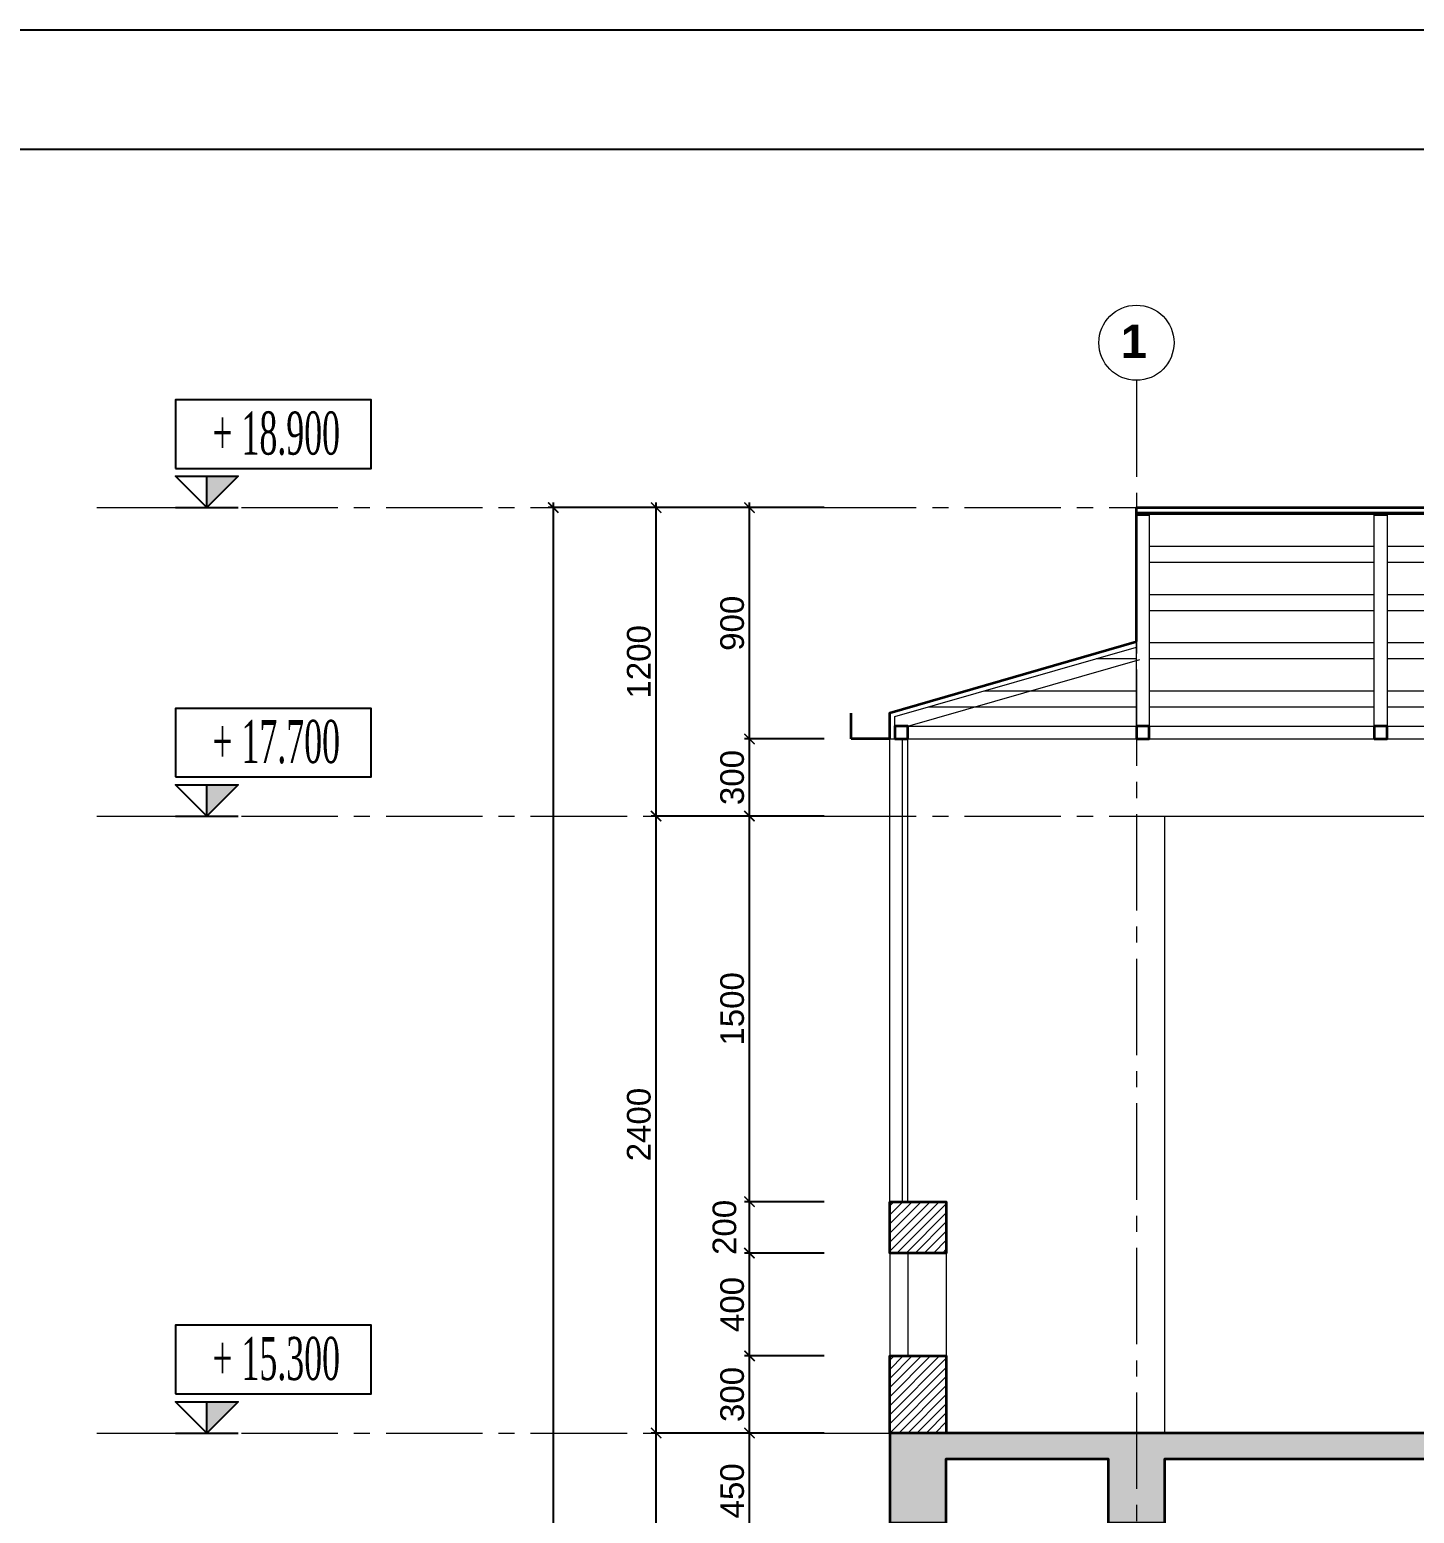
# Model space of a CAD drawing. Header units: millimetres. Extents: x 522695 to 636011, y 461124 to 505319.
# Drawn here: x 619213 to 624598, y 490066 to 495838 of the extents above; entities that cross this region are included whole.
import ezdxf
from ezdxf.enums import TextEntityAlignment as Align

# ---------------------------------------------------------------- set-up
doc = ezdxf.new("R2010")
doc.units = ezdxf.units.MM
doc.header["$LTSCALE"] = 500
doc.header["$MEASUREMENT"] = 0
doc.linetypes.add('CENTER2', pattern=[1.125, 0.75, -0.125, 0.125, -0.125])
doc.layers.get('0').update_dxf_attribs({"linetype": 'CONTINUOUS'})
doc.layers.get('DEFPOINTS').update_dxf_attribs({"color": 250, "linetype": 'CONTINUOUS'})
for name, color, linetype, lineweight in [('DH_CAT', 3, 'CONTINUOUS', 35), ('DH_HATCH', 250, 'CONTINUOUS', 5), ('DH_KTHUOC', 8, 'CONTINUOUS', 5), ('DH_NETMANH', 9, 'CONTINUOUS', 5), ('DH_NOITHAT', 252, 'CONTINUOUS', 9), ('DH_TEXT', 4, 'CONTINUOUS', 13), ('DH_THAY', 4, 'CONTINUOUS', 13), ('DH_TRUC', 251, 'CENTER2', 5), ('TEXT', 3, 'CONTINUOUS', 25)]:
    doc.layers.add(name, color=color, linetype=linetype, lineweight=lineweight)
doc.layers.add('E_Thay', color=33, linetype='CONTINUOUS')
doc.layers.add('IN', color=5, linetype='CONTINUOUS')
doc.styles.add('DH_ARIAL_B', font='arialbd.ttf')
doc.styles.add('DH_KITHUOC', font='arial.ttf')
doc.styles.add('ROMANSssss', font='vntimeh.shx', dxfattribs={"width": 0.55})
doc.dimstyles.new('DH_100s', dxfattribs={"dimtxt": 230, "dimasz": 100, "dimexe": 50, "dimexo": 0, "dimgap": 50, "dimtad": 1, "dimdec": 0, "dimzin": 0, "dimdsep": 46, "dimtxsty": 'DH_KITHUOC', "dimblk1": 'ARCHTICK', "dimblk2": 'ARCHTICK', "dimsah": 1, "dimcen": 90, "dimdle": 50, "dimclrd": 8, "dimclre": 8, "dimclrt": 4, "dimadec": 0, "dimazin": 0, "dimtfac": 100, "dimtdec": 0, "dimtofl": 0, "dimtmove": 2, "dimatfit": 3, "dimldrblk": 'ARCHTICK', "dimfxl": 1, "dimtolj": 2, "dimtzin": 0, "dimarcsym": 0})

# ---------------------------------------------------------------- blocks, each defined once
blk = doc.blocks.new('KHUNGTEN_A3')
at = {"color": 3}
blk.add_lwpolyline([(0, 14850), (21000, 14850), (21000, 0), (0, 0)], close=True, dxfattribs=at)
blk.add_lwpolyline([(379.8, 14704), (20854, 14704), (20854, 146), (379.8, 146)], close=True)
blk = doc.blocks.new('CosSan')
at = {"lineweight": 25}
blk.add_hatch(color=8, dxfattribs=at).paths.add_polyline_path([(159.9, 159.9), (0, 159.9), (0, 0)])
at = {"color": 8, "lineweight": 25}
for p, q in [((0, 0), (0, 159.9)), ((-159.9, 0), (159.9, 0))]:
    blk.add_line(p, q, dxfattribs=at)
blk.add_lwpolyline([(0, 0), (-159.9, 159.9), (159.9, 159.9)], close=True, dxfattribs=at)
at = {"layer": 'E_Thay', "color": 8, "lineweight": 25}
blk.add_line((-159.9, 159.9), (159.9, 159.9), dxfattribs=at)
at = {"color": 8}
blk.add_wipeout([(-161, 550), (-161, 200.4), (838.7, 200.4), (838.7, 550)], dxfattribs=at).dxf.layer = 'E_Thay'
at = {"color": 8, "lineweight": 25}
blk.add_lwpolyline([(-161, 200.4), (838.7, 200.4), (838.7, 550), (-161, 550)], close=True, dxfattribs=at)
at = {"style": 'ROMANSssss', "width": 0.55}
blk.add_attdef('%%P0,000', text='', height=220, dxfattribs=at).set_placement((353.3, 270.7), align=Align.CENTER)
blk = doc.blocks.new('_ARCHTICK')
at = {"color": 0, "linetype": 'ByBlock', "const_width": 0.15}
blk.add_lwpolyline([(-0.5, -0.5), (0.5, 0.5)], dxfattribs=at)
blk = doc.blocks.new('*D740')
at = {"layer": 'DEFPOINTS', "color": 0, "transparency": 16777216}
for p in [(622012.5, 490678.4), (622303.5, 490678.4), (622303.5, 490378.4)]:
    blk.add_point(p, dxfattribs=at)
at = {"layer": 'DH_KTHUOC', "color": 8, "lineweight": -2, "transparency": 16777216}
for p, q in [((622303.5, 490678.4), (621992.5, 490678.4)), ((622012.5, 490358.4), (622012.5, 490698.4)), ((622303.5, 490378.4), (621992.5, 490378.4))]:
    blk.add_line(p, q, dxfattribs=at)
at = {"layer": 'DH_KTHUOC', "color": 8, "lineweight": -2, "transparency": 16777216, "xscale": 40, "yscale": 40, "zscale": 40}
for p, rotation in [((622012.5, 490678.4), 90), ((622012.5, 490378.4), 270)]:
    blk.add_blockref('_ARCHTICK', p, dxfattribs=dict(at, rotation=rotation))
at = {"layer": 'DH_KTHUOC', "color": 4, "transparency": 16777216, "insert": (621945.5, 490528.4), "char_height": 92, "attachment_point": 5, "rotation": 90, "style": 'DH_KITHUOC'}
blk.add_mtext('\\A2;300', dxfattribs=at)
blk = doc.blocks.new('*D741')
at = {"layer": 'DEFPOINTS', "color": 0, "transparency": 16777216}
for p in [(622012.5, 491078.4), (622303.5, 491078.4), (622303.5, 490678.4)]:
    blk.add_point(p, dxfattribs=at)
at = {"layer": 'DH_KTHUOC', "color": 8, "lineweight": -2, "transparency": 16777216}
for p, q in [((622303.5, 491078.4), (621992.5, 491078.4)), ((622012.5, 490658.4), (622012.5, 491098.4)), ((622303.5, 490678.4), (621992.5, 490678.4))]:
    blk.add_line(p, q, dxfattribs=at)
at = {"layer": 'DH_KTHUOC', "color": 8, "lineweight": -2, "transparency": 16777216, "xscale": 40, "yscale": 40, "zscale": 40}
for p, rotation in [((622012.5, 491078.4), 90), ((622012.5, 490678.4), 270)]:
    blk.add_blockref('_ARCHTICK', p, dxfattribs=dict(at, rotation=rotation))
at = {"layer": 'DH_KTHUOC', "color": 4, "transparency": 16777216, "insert": (621945.5, 490878.4), "char_height": 92, "attachment_point": 5, "rotation": 90, "style": 'DH_KITHUOC'}
blk.add_mtext('\\A2;400', dxfattribs=at)
blk = doc.blocks.new('*D742')
at = {"layer": 'DEFPOINTS', "color": 0, "transparency": 16777216}
for p in [(622012.5, 491278.4), (622303.5, 491278.4), (622303.5, 491078.4)]:
    blk.add_point(p, dxfattribs=at)
at = {"layer": 'DH_KTHUOC', "color": 8, "lineweight": -2, "transparency": 16777216}
for p, q in [((622012.5, 491058.4), (622012.5, 491298.4)), ((622303.5, 491278.4), (621992.5, 491278.4)), ((622303.5, 491078.4), (621992.5, 491078.4))]:
    blk.add_line(p, q, dxfattribs=at)
at = {"layer": 'DH_KTHUOC', "color": 8, "lineweight": -2, "transparency": 16777216, "xscale": 40, "yscale": 40, "zscale": 40}
for p, rotation in [((622012.5, 491278.4), 90), ((622012.5, 491078.4), 270)]:
    blk.add_blockref('_ARCHTICK', p, dxfattribs=dict(at, rotation=rotation))
at = {"layer": 'DH_KTHUOC', "color": 4, "transparency": 16777216, "insert": (621915.5, 491178.4), "char_height": 92, "attachment_point": 5, "rotation": 90, "style": 'DH_KITHUOC'}
blk.add_mtext('\\A2;200', dxfattribs=at)
blk = doc.blocks.new('*D743')
at = {"layer": 'DEFPOINTS', "color": 0, "transparency": 16777216}
for p in [(622012.5, 492778.4), (622303.5, 492778.4), (622303.5, 491278.4)]:
    blk.add_point(p, dxfattribs=at)
at = {"layer": 'DH_KTHUOC', "color": 8, "lineweight": -2, "transparency": 16777216}
for p, q in [((622012.5, 491258.4), (622012.5, 492798.4)), ((622303.5, 492778.4), (621992.5, 492778.4)), ((622303.5, 491278.4), (621992.5, 491278.4))]:
    blk.add_line(p, q, dxfattribs=at)
at = {"layer": 'DH_KTHUOC', "color": 8, "lineweight": -2, "transparency": 16777216, "xscale": 40, "yscale": 40, "zscale": 40}
for p, rotation in [((622012.5, 492778.4), 90), ((622012.5, 491278.4), 270)]:
    blk.add_blockref('_ARCHTICK', p, dxfattribs=dict(at, rotation=rotation))
at = {"layer": 'DH_KTHUOC', "color": 4, "transparency": 16777216, "insert": (621945.5, 492028.4), "char_height": 92, "attachment_point": 5, "rotation": 90, "style": 'DH_KITHUOC'}
blk.add_mtext('\\A2;1500', dxfattribs=at)
blk = doc.blocks.new('*D744')
at = {"layer": 'DEFPOINTS', "color": 0, "transparency": 16777216}
for p in [(622012.5, 493078.4), (622303.5, 493078.4), (622303.5, 492778.4)]:
    blk.add_point(p, dxfattribs=at)
at = {"layer": 'DH_KTHUOC', "color": 8, "lineweight": -2, "transparency": 16777216}
for p, q in [((622303.5, 493078.4), (621992.5, 493078.4)), ((622012.5, 492758.4), (622012.5, 493098.4)), ((622303.5, 492778.4), (621992.5, 492778.4))]:
    blk.add_line(p, q, dxfattribs=at)
at = {"layer": 'DH_KTHUOC', "color": 8, "lineweight": -2, "transparency": 16777216, "xscale": 40, "yscale": 40, "zscale": 40}
for p, rotation in [((622012.5, 493078.4), 90), ((622012.5, 492778.4), 270)]:
    blk.add_blockref('_ARCHTICK', p, dxfattribs=dict(at, rotation=rotation))
at = {"layer": 'DH_KTHUOC', "color": 4, "transparency": 16777216, "insert": (621945.5, 492928.4), "char_height": 92, "attachment_point": 5, "rotation": 90, "style": 'DH_KITHUOC'}
blk.add_mtext('\\A2;300', dxfattribs=at)
blk = doc.blocks.new('*D745')
at = {"layer": 'DEFPOINTS', "color": 0, "transparency": 16777216}
for p in [(622012.5, 493978.4), (622303.5, 493978.4), (622303.5, 493078.4)]:
    blk.add_point(p, dxfattribs=at)
at = {"layer": 'DH_KTHUOC', "color": 8, "lineweight": -2, "transparency": 16777216}
for p, q in [((622303.5, 493978.4), (621992.5, 493978.4)), ((622012.5, 493058.4), (622012.5, 493998.4)), ((622303.5, 493078.4), (621992.5, 493078.4))]:
    blk.add_line(p, q, dxfattribs=at)
at = {"layer": 'DH_KTHUOC', "color": 8, "lineweight": -2, "transparency": 16777216, "xscale": 40, "yscale": 40, "zscale": 40}
for p, rotation in [((622012.5, 493978.4), 90), ((622012.5, 493078.4), 270)]:
    blk.add_blockref('_ARCHTICK', p, dxfattribs=dict(at, rotation=rotation))
at = {"layer": 'DH_KTHUOC', "color": 4, "transparency": 16777216, "insert": (621945.5, 493528.4), "char_height": 92, "attachment_point": 5, "rotation": 90, "style": 'DH_KITHUOC'}
blk.add_mtext('\\A2;900', dxfattribs=at)
blk = doc.blocks.new('*D750')
at = {"layer": 'DEFPOINTS', "color": 0, "transparency": 16777216}
for p in [(621649.5, 492778.4), (622303.5, 492778.4), (622303.5, 490378.4)]:
    blk.add_point(p, dxfattribs=at)
at = {"layer": 'DH_KTHUOC', "color": 8, "lineweight": -2, "transparency": 16777216}
for p, q in [((621649.5, 490358.4), (621649.5, 492798.4)), ((622303.5, 492778.4), (621629.5, 492778.4)), ((622303.5, 490378.4), (621629.5, 490378.4))]:
    blk.add_line(p, q, dxfattribs=at)
at = {"layer": 'DH_KTHUOC', "color": 8, "lineweight": -2, "transparency": 16777216, "xscale": 40, "yscale": 40, "zscale": 40}
for p, rotation in [((621649.5, 492778.4), 90), ((621649.5, 490378.4), 270)]:
    blk.add_blockref('_ARCHTICK', p, dxfattribs=dict(at, rotation=rotation))
at = {"layer": 'DH_KTHUOC', "color": 4, "transparency": 16777216, "insert": (621582.5, 491578.4), "char_height": 92, "attachment_point": 5, "rotation": 90, "style": 'DH_KITHUOC'}
blk.add_mtext('\\A2;2400', dxfattribs=at)
blk = doc.blocks.new('*D751')
at = {"layer": 'DEFPOINTS', "color": 0, "transparency": 16777216}
for p in [(621649.5, 493978.4), (622303.5, 493978.4), (622303.5, 492778.4)]:
    blk.add_point(p, dxfattribs=at)
at = {"layer": 'DH_KTHUOC', "color": 8, "lineweight": -2, "transparency": 16777216}
for p, q in [((622303.5, 493978.4), (621629.5, 493978.4)), ((621649.5, 492758.4), (621649.5, 493998.4)), ((622303.5, 492778.4), (621629.5, 492778.4))]:
    blk.add_line(p, q, dxfattribs=at)
at = {"layer": 'DH_KTHUOC', "color": 8, "lineweight": -2, "transparency": 16777216, "xscale": 40, "yscale": 40, "zscale": 40}
for p, rotation in [((621649.5, 493978.4), 90), ((621649.5, 492778.4), 270)]:
    blk.add_blockref('_ARCHTICK', p, dxfattribs=dict(at, rotation=rotation))
at = {"layer": 'DH_KTHUOC', "color": 4, "transparency": 16777216, "insert": (621582.5, 493378.4), "char_height": 92, "attachment_point": 5, "rotation": 90, "style": 'DH_KITHUOC'}
blk.add_mtext('\\A2;1200', dxfattribs=at)
blk = doc.blocks.new('*D752')
at = {"layer": 'DEFPOINTS', "color": 0, "transparency": 16777216}
for p in [(622303.5, 493978.4), (621249.5, 474778.4), (622303.5, 474778.4)]:
    blk.add_point(p, dxfattribs=at)
at = {"layer": 'DH_KTHUOC', "color": 8, "lineweight": -2, "transparency": 16777216}
for p, q in [((622303.5, 493978.4), (621229.5, 493978.4)), ((621249.5, 493998.4), (621249.5, 474758.4)), ((622303.5, 474778.4), (621229.5, 474778.4))]:
    blk.add_line(p, q, dxfattribs=at)
at = {"layer": 'DH_KTHUOC', "color": 8, "lineweight": -2, "transparency": 16777216, "xscale": 40, "yscale": 40, "zscale": 40}
for p, rotation in [((621249.5, 493978.4), 90), ((621249.5, 474778.4), 270)]:
    blk.add_blockref('_ARCHTICK', p, dxfattribs=dict(at, rotation=rotation))
at = {"layer": 'DH_KTHUOC', "color": 4, "transparency": 16777216, "insert": (621182.5, 484378.4), "char_height": 92, "attachment_point": 5, "rotation": 90, "style": 'DH_KITHUOC'}
blk.add_mtext('\\A2;19200', dxfattribs=at)
blk = doc.blocks.new('*D874')
at = {"layer": 'DEFPOINTS', "color": 0, "transparency": 16777216}
for p in [(622012.5, 490378.4), (622303.5, 490378.4), (622303.5, 489928.4)]:
    blk.add_point(p, dxfattribs=at)
at = {"layer": 'DH_KTHUOC', "color": 8, "lineweight": -2, "transparency": 16777216}
for p, q in [((622303.5, 490378.4), (621992.5, 490378.4)), ((622012.5, 489908.4), (622012.5, 490398.4)), ((622303.5, 489928.4), (621992.5, 489928.4))]:
    blk.add_line(p, q, dxfattribs=at)
at = {"layer": 'DH_KTHUOC', "color": 8, "lineweight": -2, "transparency": 16777216, "xscale": 40, "yscale": 40, "zscale": 40}
for p, rotation in [((622012.5, 490378.4), 90), ((622012.5, 489928.4), 270)]:
    blk.add_blockref('_ARCHTICK', p, dxfattribs=dict(at, rotation=rotation))
at = {"layer": 'DH_KTHUOC', "color": 4, "transparency": 16777216, "insert": (621945.5, 490153.4), "char_height": 92, "attachment_point": 5, "rotation": 90, "style": 'DH_KITHUOC'}
blk.add_mtext('\\A2;450', dxfattribs=at)
blk = doc.blocks.new('*D875')
at = {"layer": 'DEFPOINTS', "color": 0, "transparency": 16777216}
for p in [(621649.5, 490378.4), (622303.5, 490378.4), (622303.5, 487378.4)]:
    blk.add_point(p, dxfattribs=at)
at = {"layer": 'DH_KTHUOC', "color": 8, "lineweight": -2, "transparency": 16777216}
for p, q in [((622303.5, 490378.4), (621629.5, 490378.4)), ((621649.5, 487358.4), (621649.5, 490398.4)), ((622303.5, 487378.4), (621629.5, 487378.4))]:
    blk.add_line(p, q, dxfattribs=at)
at = {"layer": 'DH_KTHUOC', "color": 8, "lineweight": -2, "transparency": 16777216, "xscale": 40, "yscale": 40, "zscale": 40}
for p, rotation in [((621649.5, 490378.4), 90), ((621649.5, 487378.4), 270)]:
    blk.add_blockref('_ARCHTICK', p, dxfattribs=dict(at, rotation=rotation))
at = {"layer": 'DH_KTHUOC', "color": 4, "transparency": 16777216, "insert": (621582.5, 488878.4), "char_height": 92, "attachment_point": 5, "rotation": 90, "style": 'DH_KITHUOC'}
blk.add_mtext('\\A2;3000', dxfattribs=at)

msp = doc.modelspace()

# ---------------------------------------------------------------- hatches: boundary and pattern name
at = {"layer": 'DH_HATCH'}
h = msp.add_hatch(dxfattribs=at)
h.set_pattern_fill('ANSI32', color=256, scale=500, angle=315, style=0)
h.set_pattern_definition([(0, (622577.9, 493078.39), (6e-14, 187.5), []), (0, (622640.4, 493015.89), (6e-14, 187.5), [])])
h.paths.add_polyline_path([(623517.5, 493435.9), (622577.9, 493165.5), (622577.9, 493078.4), (623517.5, 493078.4)])
h.paths.add_polyline_path([(624442.5, 493948.4), (624492.5, 493948.4), (624492.5, 493078.4), (625342.5, 493078.4), (625342.5, 493948.4), (625392.5, 493948.4), (625392.5, 493078.4), (626242.5, 493078.4), (626242.5, 493948.4), (626292.5, 493948.4), (626292.5, 493078.4), (627107.5, 493078.4), (627167.5, 493078.4), (627167.5, 493948.4), (627217.5, 493948.4), (627217.5, 493958.4), (623517.5, 493958.4), (623517.5, 493948.4), (623567.5, 493948.4), (623567.5, 493078.4), (624442.5, 493078.4)])
h = msp.add_hatch(dxfattribs=at)
h.set_pattern_fill('ANSI31', color=256, scale=200, style=0)
h.set_pattern_definition([(45, (622557.902, 490378.389), (-17.67767, 17.67767), [])])
h.paths.add_polyline_path([(622777.9, 491278.4), (622557.9, 491278.4), (622557.9, 491078.4), (622777.9, 491078.4)])
h.paths.add_polyline_path([(622777.9, 490678.4), (622557.9, 490678.4), (622557.9, 490378.4), (622777.9, 490378.4)])
h.paths.add_polyline_path([(627217.5, 491178.4), (627107.5, 491178.4), (627107.5, 490378.4), (627217.5, 490378.4)])
h.paths.add_polyline_path([(627327.5, 491178.4), (627217.5, 491178.4), (627217.5, 490378.4), (627327.5, 490378.4)])
h.paths.add_polyline_path([(627327.5, 492778.4), (627217.5, 492778.4), (627217.5, 492478.4), (627327.5, 492478.4)])
h.paths.add_polyline_path([(627217.5, 492778.4), (627107.5, 492778.4), (627107.5, 492478.4), (627217.5, 492478.4)])
h.paths.add_polyline_path([(629797.5, 492778.4), (629687.5, 492778.4), (629687.5, 492478.4), (629797.5, 492478.4)])
h.paths.add_polyline_path([(629797.5, 491178.4), (629687.5, 491178.4), (629687.5, 490378.4), (629797.5, 490378.4)])
h.paths.add_polyline_path([(630607.5, 492778.4), (630497.5, 492778.4), (630497.5, 490378.4), (630607.5, 490378.4)])
h = msp.add_hatch(dxfattribs=at)
h.set_pattern_fill('CHAU-01', color=256, scale=10, style=0, pattern_type=2)
h.set_pattern_definition([(50, (622557.9, 490028.39), (71.726, -6.2752), [7.5, -82.5]), (355, (622557.9, 490028.39), (-13.8751, 75.2192), [6, -66]), (100.4514, (622563.88, 490027.866), (57.85094, 68.94395), [6.374, -70.1142]), (46.1842, (622557.9, 490048.39), (106.7241, -16.5519), [11.25, -123.75]), (96.6356, (622566.8, 490047.01), (93.4663, 97.4118), [9.561, -105.1713]), (351.1842, (622557.9, 490048.39), (93.4662, 97.4119), [9, -99]), (21, (622567.9, 490043.39), (59.6907, -40.2619), [7.5, -82.5]), (326, (622567.9, 490043.39), (24.3315, 72.515), [6, -66]), (71.4514, (622572.876, 490040.034), (84.02226, 32.25305), [6.374, -70.1142]), (37.5, (622557.902, 490028.389), (1.215986, 33.289385), [0, -65.2, 0, -67, 0, -66.25]), (7.5, (622557.902, 490028.39), (26.30695, 39.44117), [0, -38.2, 0, -63.7, 0, -25.25]), (327.5, (622535.602, 490028.39), (53.38224, -2.25549), [0, -25, 0, -78, 0, -103.5]), (317.5, (622525.6, 490028.39), (58.31862, 10.0105), [0, -32.5, 0, -51.8, 0, -73.5]), (45, (622557.9, 490028.39), (-30.05204, 30.05204), []), (45, (622557.9, 490040.64), (-30.05204, 30.05204), [])])
h.paths.add_polyline_path([(622557.9, 490378.4), (622557.9, 490028.4), (622777.9, 490028.4), (622777.9, 490278.4), (623407.5, 490278.4), (623407.5, 490028.4), (623627.5, 490028.4), (623627.5, 490278.4), (627107.5, 490278.4), (627107.5, 490028.4), (627327.5, 490028.4), (627327.5, 490228.4), (629577.5, 490228.4), (629577.5, 490028.4), (629797.5, 490028.4), (629797.5, 490378.4), (629687.5, 490378.4), (629687.5, 490328.4), (627327.5, 490328.4), (627327.5, 490378.4)])
h.paths.add_polyline_path([(630387.5, 490378.4), (630607.5, 490378.4), (630607.5, 490028.4), (630387.5, 490028.4)])

# ---------------------------------------------------------------- linework, layer by layer
at = {"layer": 'DH_CAT'}
for points in [[(623517.5, 493457), (623517.5, 493978.4), (627217.5, 493978.4)], [(623517.5, 493958.4), (627217.5, 493958.4)], [(622557.9, 493078.4), (622557.9, 493179.8), (623517.5, 493457)], [(622407.9, 493078.4), (622407.9, 493178.4)], [(622557.9, 493078.4), (622407.9, 493078.4)], [(622557.9, 490378.4), (622557.9, 490678.4), (622777.9, 490678.4), (622777.9, 490378.4)]]:
    msp.add_lwpolyline(points, dxfattribs=at)
for points in [[(622577.9, 493078.4), (622627.9, 493078.4), (622627.9, 493128.4), (622577.9, 493128.4)], [(623517.5, 493078.4), (623567.5, 493078.4), (623567.5, 493128.4), (623517.5, 493128.4)], [(624442.5, 493078.4), (624492.5, 493078.4), (624492.5, 493128.4), (624442.5, 493128.4)], [(622557.9, 491278.4), (622777.9, 491278.4), (622777.9, 491078.4), (622557.9, 491078.4)], [(622557.9, 490378.4), (622557.9, 490028.4), (622777.9, 490028.4), (622777.9, 490278.4), (623407.5, 490278.4), (623407.5, 490028.4), (623627.5, 490028.4), (623627.5, 490278.4), (627107.5, 490278.4), (627107.5, 490028.4), (627327.5, 490028.4), (627327.5, 490228.4), (629577.5, 490228.4), (629577.5, 490028.4), (629797.5, 490028.4), (629797.5, 490378.4), (629687.5, 490378.4), (629687.5, 490328.4), (627327.5, 490328.4), (627327.5, 490378.4)], [(622557.9, 490378.4), (622557.9, 490028.4), (622777.9, 490028.4), (622777.9, 490278.4), (623407.5, 490278.4), (623407.5, 490028.4), (623627.5, 490028.4), (623627.5, 490278.4), (627107.5, 490278.4), (627107.5, 490028.4), (627327.5, 490028.4), (627327.5, 490228.4), (629577.5, 490228.4), (629577.5, 490028.4), (629797.5, 490028.4), (629797.5, 490378.4), (629687.5, 490378.4), (629687.5, 490328.4), (627327.5, 490328.4), (627327.5, 490378.4)]]:
    msp.add_lwpolyline(points, close=True, dxfattribs=at)
at = {"layer": 'DH_HATCH'}
for points in [[(622607.9, 491278.4), (622607.9, 493078.4)], [(622627.9, 491278.4), (622627.9, 493078.4)]]:
    msp.add_lwpolyline(points, dxfattribs=at)
at = {"layer": 'DH_NETMANH'}
for points in [[(622577.9, 493078.4), (622577.9, 493165.5), (623517.5, 493435.9)], [(622627.9, 493078.4), (622627.9, 493127.8), (623531.4, 493387.9)], [(622557.9, 493078.4), (627107.5, 493078.4)], [(622557.9, 491278.4), (622557.9, 493078.4)], [(622629.8, 493128.4), (623517.5, 493128.4)], [(623567.5, 493128.4), (624442.5, 493128.4)], [(624492.5, 493128.4), (625342.5, 493128.4)], [(622557.9, 491078.4), (622557.9, 490678.4)]]:
    msp.add_lwpolyline(points, dxfattribs=at)
at = {"layer": 'DH_NOITHAT'}
msp.add_lwpolyline([(623627.5, 490378.4), (623627.5, 492778.4), (627107.5, 492778.4)], dxfattribs=at)
at = {"layer": 'DH_TEXT'}
for points in [[(623517.5, 493078.4), (623517.5, 493948.4), (623567.5, 493948.4), (623567.5, 493078.4)], [(624442.5, 493078.4), (624442.5, 493948.4), (624492.5, 493948.4), (624492.5, 493078.4)]]:
    msp.add_lwpolyline(points, close=True, dxfattribs=at)
for points in [[(622627.9, 491078.4), (622627.9, 490678.4)], [(622777.9, 491078.4), (622777.9, 490678.4)]]:
    msp.add_lwpolyline(points, dxfattribs=at)
at = {"layer": 'DH_THAY'}
msp.add_circle((623517.5, 494619.8), 146.2, dxfattribs=at)
at = {"layer": 'DH_TRUC'}
msp.add_line((623517.5, 494473.6), (623517.5, 474082.1), dxfattribs=at)
for points in [[(619473.8, 493978.4), (634322.9, 493978.4)], [(619473.8, 492778.4), (634322.9, 492778.4)], [(619473.8, 490378.4), (634322.9, 490378.4)]]:
    msp.add_lwpolyline(points, dxfattribs=at)

# ---------------------------------------------------------------- block references
at = {"xscale": 1.22400000016205, "yscale": 1.22400000016205, "zscale": 1.22400000016205, "rotation": 270}
msp.add_blockref('KHUNGTEN_A3', (617834.8, 495837.7), dxfattribs=at)

# ---------------------------------------------------------------- texts
at = {"layer": 'DH_TEXT', "style": 'DH_ARIAL_B'}
msp.add_text('1', height=130, dxfattribs=at).set_placement((623457, 494560.6))

# ---------------------------------------------------------------- dimensions: what is measured, and where the dimension line sits
at = {"layer": 'DH_KTHUOC'}
for base, p1, p2, picture, middle in [((621249.5, 474778.4), (622303.5, 493978.4), (622303.5, 474778.4), '*D752', (621182.5, 484378.4)), ((621649.5, 493978.4), (622303.5, 492778.4), (622303.5, 493978.4), '*D751', (621582.5, 493378.4)), ((622012.5, 493978.4), (622303.5, 493078.4), (622303.5, 493978.4), '*D745', (621945.5, 493528.4)), ((622012.5, 493078.4), (622303.5, 492778.4), (622303.5, 493078.4), '*D744', (621945.5, 492928.4)), ((621649.5, 492778.4), (622303.5, 490378.4), (622303.5, 492778.4), '*D750', (621582.5, 491578.4)), ((622012.5, 492778.4), (622303.5, 491278.4), (622303.5, 492778.4), '*D743', (621945.5, 492028.4)), ((622012.5, 491278.4), (622303.5, 491078.4), (622303.5, 491278.4), '*D742', (621915.5, 491178.4)), ((622012.5, 491078.4), (622303.5, 490678.4), (622303.5, 491078.4), '*D741', (621945.5, 490878.4)), ((622012.5, 490678.4), (622303.5, 490378.4), (622303.5, 490678.4), '*D740', (621945.5, 490528.4)), ((621649.5, 490378.4), (622303.5, 487378.4), (622303.5, 490378.4), '*D875', (621582.5, 488878.4)), ((622012.5, 490378.4), (622303.5, 489928.4), (622303.5, 490378.4), '*D874', (621945.5, 490153.4))]:
    dim = msp.add_linear_dim(base=base, p1=p1, p2=p2, angle=90, dimstyle='DH_100s', override={"dimscale": 0.4, "dimarcsym": 2}, dxfattribs=at)
    dim.commit()
    dim.dimension.update_dxf_attribs({"geometry": picture, "text_midpoint": middle})

# ---------------------------------------------------------------- next in the draw order: block references
ref = msp.add_blockref('CosSan', (619902.4, 493978.4), dxfattribs=dict(xscale=0.7620000000000005, yscale=0.7620000000000005, zscale=0.7620000000000005))
ref.add_attrib('%%P0,000', '+ 18.900', dxfattribs={"layer": 'TEXT', "height": 167.64, "style": 'ROMANSssss', "width": 0.55}).set_placement((620171.6, 494184.7), align=Align.CENTER)
ref = msp.add_blockref('CosSan', (619902.4, 492778.4), dxfattribs=dict(xscale=0.7620000000000005, yscale=0.7620000000000005, zscale=0.7620000000000005))
ref.add_attrib('%%P0,000', '+ 17.700', dxfattribs={"layer": 'TEXT', "height": 167.64, "style": 'ROMANSssss', "width": 0.55}).set_placement((620171.6, 492984.7), align=Align.CENTER)
ref = msp.add_blockref('CosSan', (619902.4, 490378.4), dxfattribs=dict(xscale=0.7620000000000005, yscale=0.7620000000000005, zscale=0.7620000000000005))
ref.add_attrib('%%P0,000', '+ 15.300', dxfattribs={"layer": 'TEXT', "height": 167.64, "style": 'ROMANSssss', "width": 0.55}).set_placement((620171.6, 490584.7), align=Align.CENTER)

# ---------------------------------------------------------------- next in the draw order: linework, layer by layer
at = {"layer": 'IN'}
msp.add_lwpolyline([(617834.8, 495837.7), (636011.2, 495837.7), (636011.2, 470133.7), (617834.8, 470133.7)], close=True, dxfattribs=at)

doc.saveas('drawing.dxf')
